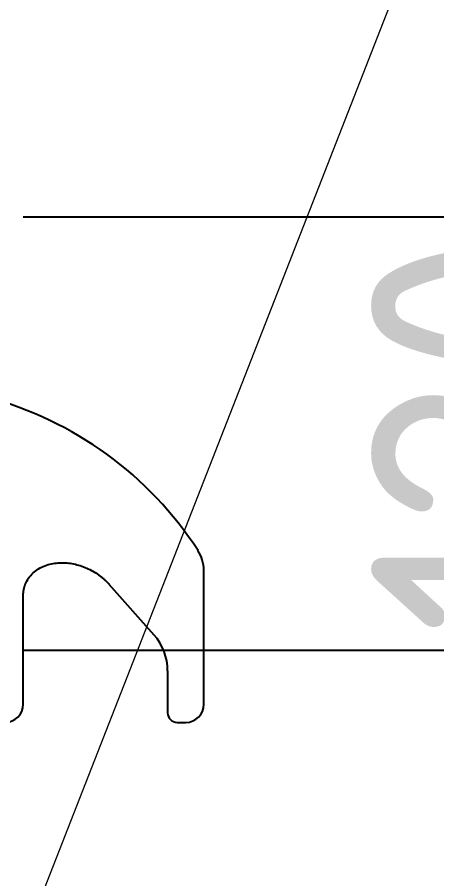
# Model space of a CAD drawing. Header units: millimetres. Extents: x 89051 to 218395, y -330386 to -125649.
# Drawn here: x 100868.4 to 100984.6, y -132901.3 to -132662.7 of the extents above; entities that cross this region are included whole.
import ezdxf

# ---------------------------------------------------------------- set-up
doc = ezdxf.new("R2010")
doc.units = ezdxf.units.MM
doc.header["$LTSCALE"] = 13
doc.layers.add('几何体', color=7, linetype='Continuous')
doc.layers.add('标注、文本', color=3, linetype='Continuous', lineweight=25)
doc.layers.add('铁心', color=3, linetype='Continuous', lineweight=0)
doc.styles.get("Standard").update_dxf_attribs({"font": 'gbenor.shx', "bigfont": 'gbcbig.shx'})
doc.dimstyles.new('1-15', dxfattribs={"dimscale": 20, "dimtxt": 3.5, "dimasz": 2, "dimexe": 1.5, "dimexo": 0.5, "dimgap": 0.5, "dimtad": 1, "dimtoh": 1, "dimdec": 1, "dimdsep": 46, "dimtxsty": 'Standard', "dimcen": 2.5, "dimclrd": 3, "dimclre": 3, "dimclrt": 3, "dimadec": 0, "dimazin": 2, "dimtfac": 1, "dimtdec": 1, "dimtmove": 0, "dimatfit": 2, "dimfxl": 1, "dimarcsym": 0})

# ---------------------------------------------------------------- blocks, each defined once
blk = doc.blocks.new('*D593')
at = {"layer": 'Defpoints', "color": 0, "transparency": 16777216}
for p in [(100860.07, -132717.98), (101046.4, -132717.98), (100860.07, -132837.98)]:
    blk.add_point(p, dxfattribs=at)
at = {"layer": '标注、文本', "color": 3, "lineweight": -2, "transparency": 16777216}
for p, q in [((100870.07, -132717.98), (101076.4, -132717.98)), ((101046.4, -132797.98), (101046.4, -132757.98)), ((100870.07, -132837.98), (101076.4, -132837.98))]:
    blk.add_line(p, q, dxfattribs=at)
at = {"layer": '标注、文本', "color": 3, "transparency": 16777216}
for points in [[(101039.73, -132757.98), (101053.06, -132757.98), (101046.4, -132717.98)], [(101039.73, -132797.98), (101053.06, -132797.98), (101046.4, -132837.98)]]:
    blk.add_solid(points, dxfattribs=at)
at = {"layer": '标注、文本', "color": 3, "transparency": 16777216, "insert": (101001.4, -132777.98), "char_height": 70, "attachment_point": 5, "rotation": 90}
blk.add_mtext('120', dxfattribs=at)
blk = doc.blocks.new('WERWEF')
at = {"layer": '几何体'}
for p, q in [((96038.29, -127762.98), (96038.29, -127852.98)), ((96098.29, -127847.98), (96098.29, -127810.85)), ((96072.03, -127814.69), (96084.51, -127828.72)), ((96048.29, -127847.98), (96048.29, -127818.01)), ((96088.29, -127838.69), (96088.29, -127850.32)), ((96038.29, -127852.98), (96043.29, -127852.98)), ((96090.95, -127852.98), (96093.29, -127852.98))]:
    blk.add_line(p, q, dxfattribs=at)
for centre, radius, start, end in [((96012.67, -127859.65), 100, 32.8347, 75.1544), ((96088.29, -127810.85), 10, 0, 32.8347), ((96073.29, -127838.69), 15, 0, 41.6335), ((96043.29, -127847.98), 5, 270, 0), ((96093.29, -127847.98), 5, 270, 0), ((96090.95, -127850.32), 2.66, 180, 270)]:
    blk.add_arc(centre, radius, start, end, dxfattribs=at)
blk.add_open_spline([(96048.29, -127818.01), (96048.3, -127817.91), (96048.3, -127817.71), (96048.31, -127817.41), (96048.34, -127817.11), (96048.37, -127816.81), (96048.41, -127816.52), (96048.46, -127816.23), (96048.52, -127815.95), (96048.6, -127815.66), (96048.68, -127815.38), (96048.77, -127815.11), (96048.86, -127814.83), (96048.97, -127814.56), (96049.31, -127813.81), (96050.02, -127812.63), (96051.35, -127811.26), (96052.95, -127810.17), (96054.7, -127809.42), (96056.57, -127808.94), (96058.46, -127808.75), (96060.38, -127808.8), (96062.26, -127809.07), (96064.12, -127809.56), (96065.9, -127810.23), (96067.6, -127811.09), (96068.89, -127811.91), (96069.81, -127812.6), (96070.41, -127813.09), (96070.98, -127813.6), (96071.52, -127814.13), (96071.86, -127814.5), (96072.03, -127814.69)], degree=3, knots=[0, 0, 0, 0, 0.0099647, 0.0198382, 0.0296306, 0.039352, 0.049013, 0.0586242, 0.0681964, 0.0777406, 0.0872678, 0.0967892, 0.1063158, 0.1158588, 0.1254292, 0.1874089, 0.2504274, 0.3118188, 0.3757232, 0.4369472, 0.5005615, 0.5621646, 0.6253926, 0.6874144, 0.75015, 0.8124521, 0.8745483, 0.9000528, 0.9253008, 0.950341, 0.9752238, 1, 1, 1, 1], dxfattribs=at)

msp = doc.modelspace()

# ---------------------------------------------------------------- linework, layer by layer
at = {"layer": '铁心'}
msp.add_lwpolyline([(100770.57, -133173.15), (101192.7, -132094.11), (101192.7, -132094.11)], dxfattribs=at)

# ---------------------------------------------------------------- block references
at = {"layer": '标注、文本'}
msp.add_blockref('WERWEF', (4821.77, -5005), dxfattribs=at)

# ---------------------------------------------------------------- dimensions: what is measured, and where the dimension line sits
dim = msp.add_linear_dim(base=(101046.4, -132717.98), p1=(100860.07, -132837.98), p2=(100860.07, -132717.98), angle=90, dimstyle='1-15', dxfattribs=at)
dim.commit()
dim.dimension.update_dxf_attribs({"geometry": '*D593', "text_midpoint": (101001.4, -132777.98)})

doc.saveas('drawing.dxf')
